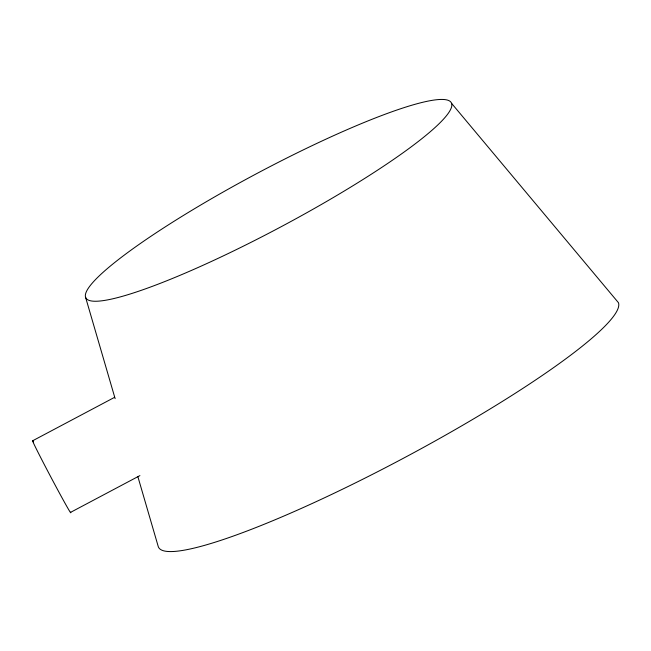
<?xml version="1.0" encoding="UTF-8"?>
<svg xmlns="http://www.w3.org/2000/svg" width="651" height="651" viewBox="0 0 651 651"><rect width="100%" height="100%" fill="white"/><g stroke="black" fill="none" stroke-linecap="round" stroke-linejoin="round"><path stroke-width="0.98" d="M32.696 440.751L114.6 397.33M70.463 512.418L139.908 475.604M451.566 103.338A207.156 29.189 -28.1 0 1 185.681 272.915A207.156 29.189 -28.1 0 1 168.503 224.79A207.156 29.189 -28.1 0 1 451.566 103.338L618.45 302.699A260.473 36.7 -28.1 0 1 400.837 459.622A260.473 36.7 -28.1 0 1 158.283 546.669L137.841 476.548M85.598 297.361L115.129 398.64M70.601 512.223A40.801 0.846 62.1 0 1 49.362 474.213A40.801 0.846 62.1 0 1 33.51 441.98"/></g></svg>
